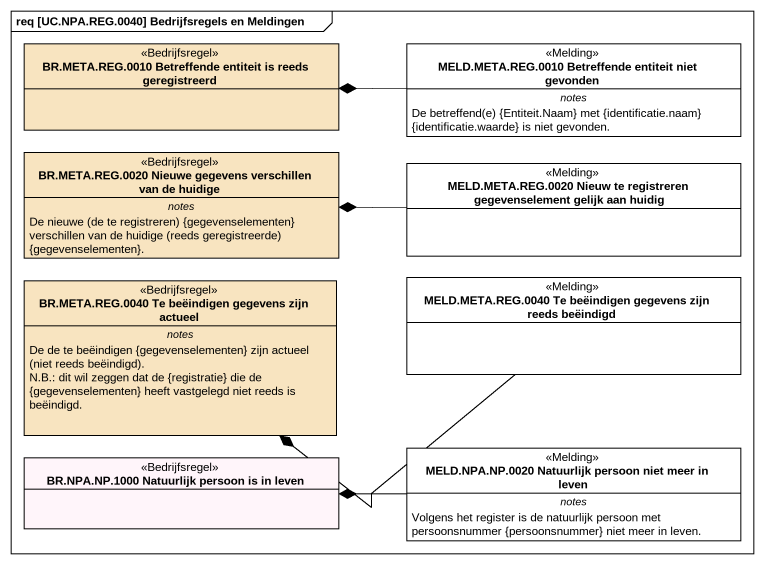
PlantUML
@startuml
mainframe req [UC.NPA.REG.0040] Bedrijfsregels en Meldingen
hide circle
hide empty members
class "BR.META.REG.0010 Betreffende entiteit is reeds geregistreerd" as BR_META_REG_0010 <<Bedrijfsregel>> #F8E4C0
class "MELD.META.REG.0010 Betreffende entiteit niet gevonden" as MELD_META_REG_0010 <<Melding>> {
  -- notes --
  {field} De betreffend(e) {Entiteit.Naam} met {identificatie.naam} {identificatie.waarde} is niet gevonden.
}
class "BR.META.REG.0020 Nieuwe gegevens verschillen van de huidige" as BR_META_REG_0020_Nieuwe <<Bedrijfsregel>> #F8E4C0 {
  -- notes --
  {field} De nieuwe (de te registreren) {gegevenselementen} verschillen van de huidige (reeds geregistreerde) {gegevenselementen}.
}
class "MELD.META.REG.0020 Nieuw te registreren gegevenselement gelijk aan huidig" as MELD_META_REG_0020_Nieuw_te <<Melding>>
class "MELD.META.REG.0040 Te beëindigen gegevens zijn reeds beëindigd" as MELD_META_REG_0040_Te <<Melding>>
class "BR.META.REG.0040 Te beëindigen gegevens zijn actueel" as BR_META_REG_0040_Te <<Bedrijfsregel>> #F8E4C0 {
  -- notes --
  {field} De de te beëindigen {gegevenselementen} zijn actueel (niet reeds beëindigd).
  N.B.: dit wil zeggen dat de {registratie} die de {gegevenselementen} heeft vastgelegd niet reeds is beëindigd.
}
class "BR.NPA.NP.1000 Natuurlijk persoon is in leven" as BR_NPA_NP_1000_Natuurlijk <<Bedrijfsregel>> #FFF5FA
class "MELD.NPA.NP.0020 Natuurlijk persoon niet meer in leven" as MELD_NPA_NP_0020_Natuurlijk <<Melding>> {
  -- notes --
  Volgens het register is de natuurlijk persoon met persoonsnummer {persoonsnummer} niet meer in leven.
}
MELD_META_REG_0010 -left-* BR_META_REG_0010
MELD_META_REG_0020_Nieuw_te -left-* BR_META_REG_0020_Nieuwe
MELD_META_REG_0040_Te -left-* BR_META_REG_0040_Te
MELD_NPA_NP_0020_Natuurlijk -left-* BR_NPA_NP_1000_Natuurlijk
@enduml
